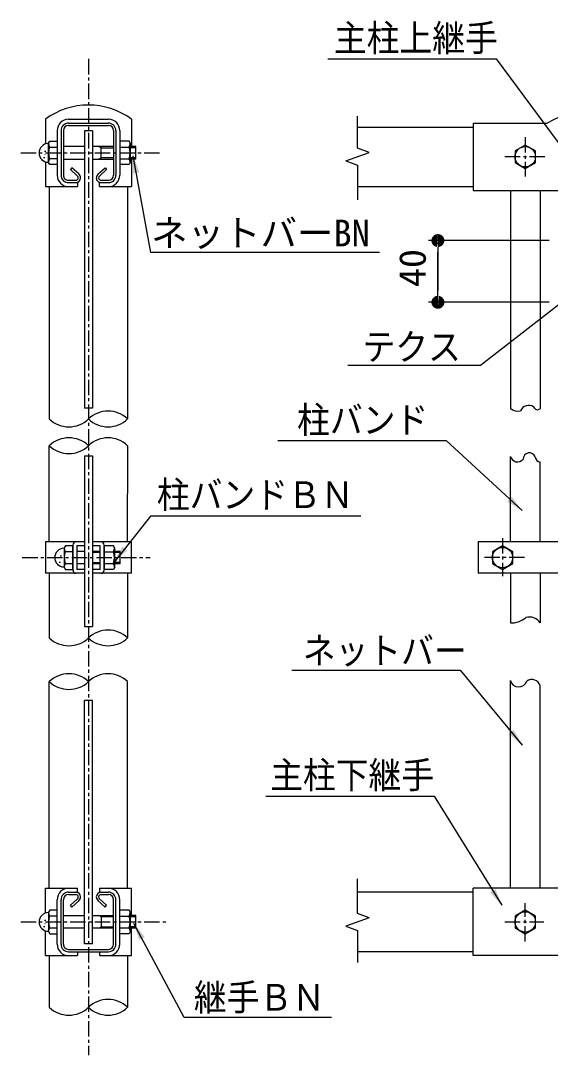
# Model space of a CAD drawing. Units: millimetres, scale not verified. Extents: x -5011 to 5012, y -3543 to 3544.
# Drawn here: x 1636 to 2494, y 307 to 1984 of the extents above; entities that cross this region are included whole.
import ezdxf
from ezdxf.enums import TextEntityAlignment as Align

# ---------------------------------------------------------------- set-up
doc = ezdxf.new("R2010")
doc.units = ezdxf.units.MM
doc.header["$LTSCALE"] = 20
doc.header["$PDMODE"] = 32
doc.header["$PDSIZE"] = 10
doc.linetypes.add('USER2', pattern=[2, 1.25, -0.25, 0.25, -0.25])
doc.linetypes.add('USER4', pattern=[0.26, 0.01, -0.25])
doc.layers.add('0-0_5寸法', color=1, linetype='Continuous', lineweight=25)
doc.layers.add('0-2_7詳細', color=7, linetype='Continuous', lineweight=25)
doc.layers.add('0-1_DEFPOINTS', color=7, linetype='Continuous')
doc.styles.add('ＭＳ ゴシック', font='')
doc.styles.get('ＭＳ ゴシック').set_extended_font_data('MS Gothic')

# ---------------------------------------------------------------- blocks, each defined once
blk = doc.blocks.new('M1')
at = {"layer": '0-0_5寸法'}
blk.add_line((-7, 0), (-54.01, 0), dxfattribs=at)
for points in [[(7, 0), (-7, 0), (-6.94, 0.88)], [(0, 0), (-6.94, -0.88), (-7, 0)], [(0, 0), (-7, 0), (7, 0)], [(6.94, 0.88), (-6.94, 0.88), (-6.78, 1.74)], [(7, 0), (-6.94, 0.88), (6.94, 0.88)], [(0, 0), (-6.78, -1.74), (-6.94, -0.88)], [(6.51, 2.58), (-6.78, 1.74), (-6.51, 2.58)], [(6.78, 1.74), (-6.78, 1.74), (6.51, 2.58)], [(6.94, 0.88), (-6.78, 1.74), (6.78, 1.74)], [(0, 0), (-6.51, -2.58), (-6.78, -1.74)], [(6.51, 2.58), (-6.51, 2.58), (-6.13, 3.37)], [(0, 0), (-6.13, -3.37), (-6.51, -2.58)], [(6.13, 3.37), (-6.13, 3.37), (-5.66, 4.11)], [(6.51, 2.58), (-6.13, 3.37), (6.13, 3.37)], [(0, 0), (-5.66, -4.11), (-6.13, -3.37)], [(5.66, 4.11), (-5.66, 4.11), (-5.1, 4.79)], [(6.13, 3.37), (-5.66, 4.11), (5.66, 4.11)], [(0, 0), (-5.1, -4.79), (-5.66, -4.11)], [(5.1, 4.79), (-5.1, 4.79), (-4.46, 5.39)], [(5.66, 4.11), (-5.1, 4.79), (5.1, 4.79)], [(0, 0), (-4.46, -5.39), (-5.1, -4.79)], [(3.75, 5.91), (-4.46, 5.39), (-3.75, 5.91)], [(4.46, 5.39), (-4.46, 5.39), (3.75, 5.91)], [(5.1, 4.79), (-4.46, 5.39), (4.46, 5.39)], [(0, 0), (-3.75, -5.91), (-4.46, -5.39)], [(3.75, 5.91), (-3.75, 5.91), (-2.98, 6.33)], [(0, 0), (-2.98, -6.33), (-3.75, -5.91)], [(2.98, 6.33), (-2.98, 6.33), (-2.16, 6.66)], [(3.75, 5.91), (-2.98, 6.33), (2.98, 6.33)], [(0, 0), (-2.16, -6.66), (-2.98, -6.33)], [(2.16, 6.66), (-2.16, 6.66), (-1.31, 6.88)], [(2.98, 6.33), (-2.16, 6.66), (2.16, 6.66)], [(0, 0), (-1.31, -6.88), (-2.16, -6.66)], [(1.31, 6.88), (-1.31, 6.88), (-0.44, 6.99)], [(2.16, 6.66), (-1.31, 6.88), (1.31, 6.88)], [(0, 0), (-0.44, -6.99), (-1.31, -6.88)], [(1.31, 6.88), (-0.44, 6.99), (0.44, 6.99)], [(0, 0), (0.44, -6.99), (-0.44, -6.99)], [(6.94, -0.88), (0, 0), (7, 0)], [(6.78, -1.74), (0, 0), (6.94, -0.88)], [(6.51, -2.58), (0, 0), (6.78, -1.74)], [(6.13, -3.37), (0, 0), (6.51, -2.58)], [(5.66, -4.11), (0, 0), (6.13, -3.37)], [(5.1, -4.79), (0, 0), (5.66, -4.11)], [(4.46, -5.39), (0, 0), (5.1, -4.79)], [(3.75, -5.91), (0, 0), (4.46, -5.39)], [(2.98, -6.33), (0, 0), (3.75, -5.91)], [(2.16, -6.66), (0, 0), (2.98, -6.33)], [(1.31, -6.88), (0, 0), (2.16, -6.66)], [(0.44, -6.99), (0, 0), (1.31, -6.88)]]:
    blk.add_solid(points, dxfattribs=at)

msp = doc.modelspace()

# ---------------------------------------------------------------- linework, layer by layer
at = {"layer": '0-0_5寸法'}
for p, q in [((2491.89, 1627.96), (2296.65, 1627.96)), ((2311.65, 1557.96), (2311.65, 1597.96)), ((2491.89, 1527.96), (2296.65, 1527.96))]:
    msp.add_line(p, q, dxfattribs=at)
for points in [[(2133.49, 1922.57), (2405.92, 1922.57), (2517.17, 1772.53)], [(2216.86, 1608.75), (1846.86, 1608.75), (1817.72, 1765.24)], [(2165.91, 1426.18), (2380.49, 1426.18), (2571.26, 1574.28)], [(2052.47, 1303.85), (2324.9, 1303.85), (2447.99, 1190.09)], [(2186.93, 1181.23), (1846.19, 1181.23), (1787.1, 1106.84)], [(2075.08, 931.56), (2347.51, 931.56), (2448.09, 810.16)], [(2032.99, 726.95), (2305.43, 726.95), (2415.17, 550.27)], [(2139.42, 368.19), (1900.73, 368.19), (1819.13, 521.02)]]:
    msp.add_lwpolyline(points, dxfattribs=at)
for points in [[(1817.36, 1767.21), (1827.97, 1738.67), (1817.73, 1736.76)], [(2449.46, 1188.73), (2423.89, 1205.26), (2430.96, 1212.92)], [(1785.86, 1105.27), (1800.44, 1132), (1808.59, 1125.52)], [(2449.36, 808.62), (2426.21, 828.4), (2434.24, 835.05)], [(2416.23, 548.57), (2395.97, 571.31), (2404.82, 576.81)], [(1818.19, 522.79), (1836.91, 498.78), (1827.72, 493.87)]]:
    msp.add_solid(points, dxfattribs=at)
at = {"layer": '0-1_DEFPOINTS'}
msp.add_point((2311.65, 1627.96), dxfattribs=at)
at = {"layer": '0-2_7詳細', "color": 1, "linetype": 'USER2'}
for p, q in [((1745.57, 1922.39), (1745.57, 307.09)), ((2453.22, 1795.57), (2453.22, 1732.07)), ((1635.8, 1770.11), (1860.94, 1770.11)), ((2485.11, 1763.82), (2418.69, 1763.82)), ((2416.39, 1145.74), (2416.39, 1083.75)), ((1638.41, 1113.99), (1845.7, 1113.99)), ((2452.19, 1113.99), (2386.08, 1113.99)), ((2453.22, 491.59), (2453.22, 553.58)), ((1635.8, 523.34), (1871.1, 523.34)), ((2420.13, 523.34), (2483.53, 523.34))]:
    msp.add_line(p, q, dxfattribs=at)
at = {"layer": '0-2_7詳細'}
for p, q in [((2181.44, 1777.83), (2181.44, 1829.81)), ((1675.72, 1824.72), (1675.72, 1784.48)), ((1713.32, 1824.72), (1777.83, 1824.72)), ((1713.32, 1818.37), (1777.83, 1818.37)), ((1713.32, 1814.56), (1777.83, 1814.56)), ((1815.42, 1824.72), (1815.42, 1780.27)), ((2181.44, 1812.08), (2368.89, 1812.08)), ((2368.89, 1818.43), (2488.78, 1818.43)), ((2368.89, 1818.43), (2368.89, 1709.21)), ((1694.77, 1806.18), (1694.77, 1734.04)), ((1701.12, 1806.18), (1701.12, 1734.04)), ((1704.93, 1806.18), (1704.93, 1734.04)), ((1739.22, 1805.67), (1739.22, 1356.5)), ((1751.92, 1805.67), (1739.22, 1805.67)), ((1751.92, 1805.67), (1751.92, 1356.5)), ((1786.21, 1806.18), (1786.21, 1734.04)), ((1790.02, 1806.18), (1790.02, 1734.04)), ((1796.37, 1806.18), (1796.37, 1734.04)), ((1680.8, 1785.78), (1682.75, 1789.16)), ((1680.8, 1754.44), (1680.8, 1785.78)), ((1682.33, 1779.63), (1694.78, 1779.63)), ((1739.22, 1780.27), (1704.93, 1780.27)), ((1786.21, 1780.27), (1751.92, 1780.27)), ((1765.89, 1759.95), (1765.89, 1780.27)), ((1811.61, 1789.16), (1796.38, 1789.16)), ((1796.38, 1789.16), (1796.38, 1751.06)), ((1796.38, 1779.63), (1811.61, 1779.63)), ((1813.52, 1785.35), (1811.61, 1789.16)), ((1813.52, 1754.87), (1813.52, 1785.35)), ((1822.09, 1780.27), (1813.52, 1780.27)), ((1822.09, 1759.95), (1822.09, 1780.27)), ((2453.22, 1782.89), (2436.71, 1773.35)), ((2469.73, 1773.35), (2453.22, 1782.89)), ((2436.71, 1773.35), (2436.71, 1754.29)), ((2469.73, 1754.29), (2469.73, 1773.35)), ((1675.72, 1755.74), (1675.72, 1715.5)), ((1682.75, 1751.06), (1680.8, 1754.44)), ((1694.77, 1760.58), (1682.33, 1760.58)), ((1694.77, 1751.06), (1682.75, 1751.06)), ((1704.94, 1759.95), (1739.22, 1759.95)), ((1751.92, 1759.95), (1786.21, 1759.95)), ((1761.22, 1735.93), (1772.37, 1745.98)), ((1772.37, 1745.98), (1774.92, 1743.15)), ((1796.38, 1760.59), (1811.61, 1760.59)), ((1811.61, 1751.06), (1796.38, 1751.06)), ((1813.52, 1754.87), (1811.61, 1751.06)), ((1822.09, 1759.95), (1813.52, 1759.95)), ((1815.42, 1759.95), (1815.42, 1715.5)), ((2162.34, 1756.99), (2181.44, 1750.04)), ((2181.44, 1750.04), (2181.44, 1693.97)), ((2436.71, 1754.29), (2453.22, 1744.76)), ((2453.22, 1744.76), (2469.73, 1754.29)), ((1727.38, 1733.1), (1716.23, 1743.15)), ((1763.76, 1733.1), (1774.92, 1743.15)), ((1675.72, 1715.5), (1727.79, 1715.5)), ((1682.07, 1715.5), (1682.07, 1338.74)), ((1713.32, 1725.66), (1725.25, 1725.66)), ((1713.32, 1721.85), (1727.79, 1721.85)), ((1727.79, 1721.85), (1727.79, 1715.5)), ((1763.35, 1715.5), (1763.35, 1721.85)), ((1763.35, 1721.85), (1777.83, 1721.85)), ((1763.35, 1715.5), (1815.42, 1715.5)), ((1765.89, 1725.66), (1777.83, 1725.66)), ((1809.07, 1715.5), (1809.07, 1338.74)), ((2181.44, 1715.56), (2368.89, 1715.56)), ((2368.89, 1709.21), (2781.38, 1709.21)), ((2429.09, 1709.21), (2429.09, 1356.24)), ((2477.35, 1709.21), (2477.35, 1355.36)), ((1751.92, 1356.5), (1739.22, 1356.5)), ((1682.07, 1139.39), (1682.07, 1295.41)), ((1809.07, 1139.39), (1809.08, 1295.41)), ((1739.22, 1278.84), (1739.22, 1002.21)), ((1739.22, 1278.84), (1751.92, 1278.84)), ((1751.92, 1278.84), (1751.92, 1002.21)), ((2429.09, 1139.39), (2429.09, 1277.91)), ((2477.35, 1139.39), (2477.35, 1269.18)), ((1675.72, 1139.39), (1675.72, 1088.59)), ((1739.22, 1139.39), (1675.72, 1139.39)), ((1708.15, 1133.04), (1706.2, 1129.66)), ((1720.17, 1133.04), (1708.15, 1133.04)), ((1720.17, 1134.31), (1720.17, 1093.67)), ((1720.17, 1094.94), (1720.17, 1133.04)), ((1739.22, 1133.04), (1726.52, 1133.04)), ((1726.52, 1133.04), (1726.52, 1094.94)), ((1726.52, 1124.15), (1739.22, 1124.15)), ((1815.42, 1139.39), (1751.92, 1139.39)), ((1764.62, 1133.04), (1751.92, 1133.04)), ((1751.92, 1124.15), (1764.62, 1124.15)), ((1764.62, 1094.94), (1764.62, 1133.04)), ((1770.97, 1134.31), (1770.97, 1093.67)), ((1786.21, 1133.04), (1770.98, 1133.04)), ((1770.98, 1094.94), (1770.98, 1133.04)), ((1788.12, 1129.23), (1786.21, 1133.04)), ((1788.12, 1098.75), (1788.12, 1129.23)), ((1796.69, 1124.14), (1788.12, 1124.14)), ((1796.69, 1103.82), (1796.69, 1124.14)), ((1815.42, 1088.59), (1815.42, 1139.39)), ((2773.26, 1139.39), (2377.02, 1139.39)), ((2377.02, 1139.39), (2377.02, 1088.59)), ((2416.39, 1133.05), (2399.88, 1123.52)), ((2432.9, 1123.52), (2416.39, 1133.05)), ((1720.17, 1123.51), (1707.73, 1123.51)), ((1770.98, 1123.5), (1786.21, 1123.5)), ((2399.88, 1123.52), (2399.88, 1104.46)), ((2432.9, 1104.46), (2432.9, 1123.52)), ((1707.73, 1104.46), (1720.17, 1104.46)), ((1708.15, 1094.94), (1720.17, 1094.94)), ((1739.22, 1103.83), (1726.52, 1103.83)), ((1739.22, 1094.94), (1726.52, 1094.94)), ((1764.62, 1103.83), (1751.92, 1103.83)), ((1764.62, 1094.94), (1751.92, 1094.94)), ((1770.98, 1104.47), (1786.21, 1104.47)), ((1786.21, 1094.94), (1770.98, 1094.94)), ((1788.12, 1098.75), (1786.21, 1094.94)), ((1796.69, 1103.83), (1788.12, 1103.83)), ((2399.88, 1104.46), (2416.39, 1094.93)), ((2416.39, 1094.93), (2432.9, 1104.46)), ((1739.22, 1088.59), (1675.72, 1088.59)), ((1682.07, 1088.59), (1682.07, 983.79)), ((1815.42, 1088.59), (1751.92, 1088.59)), ((1809.07, 1088.59), (1809.07, 983.79)), ((2773.26, 1088.59), (2377.02, 1088.59)), ((2429.09, 1088.59), (2429.09, 1008.25)), ((2477.34, 1088.59), (2477.34, 1008.25)), ((1739.22, 1002.21), (1751.92, 1002.21)), ((1682.07, 577.95), (1682.07, 912.99)), ((1809.07, 577.95), (1809.07, 912.99)), ((2429.09, 577.95), (2429.09, 914.61)), ((2477.35, 577.95), (2477.35, 905.88)), ((1739.22, 487.78), (1739.22, 882.54)), ((1751.92, 882.54), (1739.22, 882.54)), ((1751.92, 487.78), (1751.92, 882.54)), ((2181.44, 537.08), (2181.44, 593.14)), ((1675.72, 537.71), (1675.72, 577.95)), ((1675.72, 577.95), (1727.79, 577.95)), ((1713.32, 571.6), (1727.79, 571.6)), ((1727.79, 571.6), (1727.79, 577.95)), ((1763.35, 577.95), (1763.35, 571.6)), ((1763.35, 577.95), (1815.42, 577.95)), ((1763.35, 571.6), (1777.83, 571.6)), ((1815.42, 533.5), (1815.42, 577.95)), ((2368.89, 571.6), (2181.44, 571.6)), ((2368.89, 468.73), (2368.89, 577.95)), ((2781.38, 577.95), (2368.89, 577.95)), ((1694.77, 487.27), (1694.77, 559.41)), ((1701.12, 487.27), (1701.12, 559.41)), ((1704.93, 487.27), (1704.93, 559.41)), ((1713.32, 567.79), (1725.25, 567.79)), ((1727.38, 560.35), (1716.23, 550.3)), ((1761.22, 557.52), (1772.37, 547.47)), ((1763.76, 560.35), (1774.92, 550.3)), ((1765.89, 567.79), (1777.83, 567.79)), ((1786.21, 487.27), (1786.21, 559.41)), ((1790.02, 487.27), (1790.02, 559.41)), ((1796.37, 487.27), (1796.37, 559.41)), ((1682.75, 542.39), (1680.8, 539.01)), ((1680.8, 539.01), (1680.8, 507.67)), ((1694.77, 542.39), (1682.75, 542.39)), ((1694.77, 504.29), (1694.77, 542.39)), ((1772.37, 547.47), (1774.92, 550.3)), ((1796.38, 504.29), (1796.38, 542.39)), ((1811.61, 542.39), (1796.38, 542.39)), ((1813.52, 538.58), (1811.61, 542.39)), ((1813.52, 508.1), (1813.52, 538.58)), ((2200.53, 530.13), (2181.44, 537.08)), ((2453.22, 542.41), (2436.71, 532.87)), ((2469.73, 532.87), (2453.22, 542.41)), ((1694.77, 532.87), (1682.33, 532.87)), ((1704.94, 533.5), (1739.22, 533.5)), ((1751.92, 533.5), (1786.21, 533.5)), ((1765.89, 533.5), (1765.89, 513.18)), ((1796.38, 532.86), (1811.61, 532.86)), ((1822.09, 533.5), (1813.52, 533.5)), ((1822.09, 513.18), (1822.09, 533.5)), ((2436.71, 532.87), (2436.71, 513.81)), ((2469.73, 513.81), (2469.73, 532.87)), ((1675.72, 468.73), (1675.72, 508.97)), ((1680.8, 507.67), (1682.75, 504.29)), ((1682.33, 513.82), (1694.78, 513.82)), ((1682.75, 504.29), (1694.77, 504.29)), ((1739.22, 513.18), (1704.93, 513.18)), ((1786.21, 513.18), (1751.92, 513.18)), ((1796.38, 513.82), (1811.61, 513.82)), ((1811.61, 504.29), (1796.38, 504.29)), ((1813.52, 508.1), (1811.61, 504.29)), ((1822.09, 513.18), (1813.52, 513.18)), ((1815.42, 468.73), (1815.42, 513.18)), ((2436.71, 513.81), (2453.22, 504.28)), ((2453.22, 504.28), (2469.73, 513.81)), ((1751.92, 487.78), (1739.22, 487.78)), ((1713.32, 478.89), (1777.83, 478.89)), ((1713.32, 475.08), (1777.83, 475.08)), ((1727.79, 475.08), (1727.79, 468.73)), ((2368.89, 475.08), (2181.44, 475.08)), ((1675.72, 468.73), (1727.79, 468.73)), ((1682.07, 468.73), (1682.07, 384.91)), ((1809.07, 468.73), (1809.07, 384.91)), ((2678.36, 468.73), (2368.89, 468.73))]:
    msp.add_line(p, q, dxfattribs=at)
at = {"layer": '0-2_7詳細', "color": 4}
for p, q in [((1762.37, 1780.27), (1765.89, 1778.24)), ((1765.89, 1778.24), (1786.21, 1778.24)), ((1822.09, 1778.24), (1813.52, 1778.24)), ((1765.89, 1761.98), (1762.37, 1759.95)), ((1786.21, 1761.98), (1765.89, 1761.98)), ((1822.09, 1761.98), (1813.52, 1761.98)), ((1764.62, 1122.11), (1751.92, 1122.11)), ((1796.69, 1122.11), (1788.12, 1122.11)), ((1751.92, 1105.86), (1764.62, 1105.86)), ((1796.69, 1105.86), (1788.12, 1105.86)), ((1765.89, 531.47), (1762.37, 533.5)), ((1786.21, 531.47), (1765.89, 531.47)), ((1822.09, 531.47), (1813.52, 531.47)), ((1762.37, 513.18), (1765.89, 515.21)), ((1765.89, 515.21), (1786.21, 515.21)), ((1822.09, 515.21), (1813.52, 515.21))]:
    msp.add_line(p, q, dxfattribs=at)
at = {"layer": '0-2_7詳細'}
for points in [[(1682.75, 1789.16), (1694.77, 1789.16), (1694.77, 1751.06)], [(2162.34, 1756.99), (2200.53, 1770.89), (2181.44, 1777.83)], [(1729.93, 1735.93), (1718.77, 1745.98), (1716.23, 1743.15)], [(1706.2, 1129.66), (1706.2, 1098.32), (1708.15, 1094.94)], [(1729.93, 557.52), (1718.77, 547.47), (1716.23, 550.3)], [(2200.53, 530.13), (2162.34, 516.23), (2181.44, 509.28), (2181.44, 457.3)], [(1763.35, 475.08), (1763.35, 468.73), (1815.42, 468.73)]]:
    msp.add_lwpolyline(points, dxfattribs=at)
for centre in [(2453.22, 1763.82), (2416.39, 1113.99), (2453.22, 523.34)]:
    msp.add_circle(centre, 16.51, dxfattribs=at)
for centre, radius, start, end in [((1745.57, 1729.43), 118.15, 53.75655, 126.24377), ((2575.14, 1666.74), 174.55, 60.34702, 119.65307), ((1713.32, 1806.18), 18.54, 90, 179.99992), ((1713.32, 1806.18), 12.19, 90, 179.99992), ((1713.32, 1806.18), 8.38, 90, 179.99992), ((1777.83, 1806.18), 18.54, 0, 90), ((1777.83, 1806.18), 12.19, 0, 90), ((1777.83, 1806.18), 8.38, 0, 90), ((1680.8, 1770.11), 15.24, 91.99591, 268.00409), ((1711.28, 1770.11), 30.48, 161.78996, 198.21004), ((1710.99, 1790.01), 30.48, 187.98057, 199.90979), ((1782.95, 1790), 30.48, 340.09167, 352.0206), ((1782.66, 1770.1), 30.48, 341.79004, 18.20996), ((1710.99, 1750.2), 30.48, 160.09125, 172.02051), ((1782.96, 1750.21), 30.48, 7.97941, 19.90831), ((1713.32, 1734.04), 18.54, 179.99992, 270), ((1713.32, 1734.04), 12.19, 179.99992, 270), ((1713.32, 1734.04), 8.38, 179.99992, 270), ((1725.25, 1729.47), 3.81, 270, 359.48416), ((1725.25, 1729.47), 7.62, 270, 359.48419), ((1723.98, 1729.33), 5.08, 0, 48.00107), ((1723.98, 1729.33), 8.89, 0, 48.00052), ((1767.16, 1729.33), 8.89, 131.9994, 179.99992), ((1765.89, 1729.47), 7.62, 179.99992, 270), ((1767.16, 1729.33), 5.08, 131.99885, 179.99992), ((1765.89, 1729.47), 3.81, 180.99672, 270), ((1777.83, 1734.04), 18.54, 270, 0), ((1777.83, 1734.04), 12.19, 270, 0), ((1777.83, 1734.04), 8.38, 270, 0), ((2458.68, 1346.18), 14.59, 56.63929, 155.99524), ((1777.32, 1305.4), 46.04, 46.39831, 133.60059), ((2440.92, 1368.79), 17.25, 226.69185, 284.88531), ((2473.06, 1360.49), 6.68, 198.49332, 309.85217), ((1713.82, 1372.08), 46.04, 226.39641, 313.60367), ((1777.32, 1372.08), 46.04, 226.39841, 313.60165), ((1713.82, 1262.07), 46.04, 46.39581, 133.60309), ((1713.82, 1328.75), 46.04, 226.39839, 313.60068), ((1777.32, 1262.07), 46.04, 46.39781, 133.60109), ((2440.55, 1281.16), 11.91, 195.81482, 320.01285), ((2459.84, 1273.58), 10.17, 20.92017, 180.40944), ((2477.71, 1277.55), 8.38, 182.32166, 267.50342), ((1706.2, 1113.99), 15.24, 91.99591, 268.00409), ((1736.39, 1133.89), 30.48, 187.97949, 199.90875), ((1725.25, 1134.31), 5.08, 90, 179.99992), ((1765.89, 1134.31), 5.08, 0, 90), ((1757.55, 1133.88), 30.48, 340.09167, 352.0206), ((1736.68, 1113.99), 30.48, 161.78996, 198.21004), ((1757.26, 1113.98), 30.48, 341.79004, 18.20996), ((1736.39, 1094.08), 30.48, 160.09021, 172.01942), ((1725.25, 1093.67), 5.08, 179.99992, 270), ((1765.89, 1093.67), 5.08, 270, 0), ((1757.56, 1094.09), 30.48, 7.97941, 19.90831), ((2431.33, 1042.67), 34.49, 266.26294, 311.45776), ((2459.88, 996.66), 20.96, 33.55868, 105.80518), ((1777.32, 950.45), 46.04, 46.39831, 133.60059), ((1713.82, 1017.13), 46.04, 226.39641, 313.60367), ((1777.32, 1017.13), 46.04, 226.39841, 313.60165), ((1713.82, 879.66), 46.04, 46.39634, 133.60359), ((1777.32, 879.66), 46.04, 46.39833, 133.60159), ((1713.82, 946.33), 46.04, 226.39839, 313.60068), ((2442.48, 918.02), 13.82, 194.2813, 342.34341), ((2463.73, 902.32), 14.07, 14.65453, 125.09435), ((1713.32, 559.41), 18.54, 90, 179.99992), ((1713.32, 559.41), 12.19, 90, 179.99992), ((1725.25, 563.98), 7.62, 0.51581, 90), ((1765.89, 563.98), 7.62, 90, 179.99992), ((1777.83, 559.41), 18.54, 0, 90), ((1777.83, 559.41), 12.19, 0, 90), ((1713.32, 559.41), 8.38, 90, 179.99992), ((1725.25, 563.98), 3.81, 0.51585, 90), ((1723.98, 564.13), 5.08, 311.99893, 0), ((1723.98, 564.13), 8.89, 311.99948, 0), ((1767.16, 564.13), 8.89, 179.99992, 228.0006), ((1765.89, 563.98), 3.81, 90, 179.00328), ((1767.16, 564.13), 5.08, 179.99992, 228.00115), ((1777.83, 559.41), 8.38, 0, 90), ((1680.8, 523.34), 15.24, 91.99591, 268.00409), ((1710.99, 543.25), 30.48, 187.97949, 199.90875), ((1782.95, 543.24), 30.48, 340.09167, 352.0206), ((1711.28, 523.34), 30.48, 161.78996, 198.21004), ((1782.66, 523.33), 30.48, 341.79004, 18.20996), ((1710.99, 503.44), 30.48, 160.09021, 172.01942), ((1782.96, 503.45), 30.48, 7.97941, 19.90831), ((1713.32, 487.27), 18.54, 179.99992, 270), ((1713.32, 487.27), 12.19, 179.99992, 270), ((1713.32, 487.27), 8.38, 179.99992, 270), ((1777.83, 487.27), 18.54, 270, 0), ((1777.83, 487.27), 12.19, 270, 0), ((1777.83, 487.27), 8.38, 270, 0), ((1777.32, 351.57), 46.04, 46.39831, 133.60059), ((1713.82, 418.25), 46.04, 226.39641, 313.60367), ((1777.32, 418.25), 46.04, 226.39841, 313.60165)]:
    msp.add_arc(centre, radius, start, end, dxfattribs=at)
at = {"layer": '0-2_7詳細', "linetype": 'USER4'}
for centre in [(1659.21, 1770.11), (1684.61, 1113.99), (1659.21, 523.34)]:
    msp.add_arc(centre, 16.51, 315.26822, 44.73178, dxfattribs=at)

# ---------------------------------------------------------------- block references
at = {"layer": '0-0_5寸法', "xscale": 1.5, "yscale": 1.5}
for p, rotation in [((2311.65, 1627.96), 90), ((2311.65, 1527.96), 270)]:
    msp.add_blockref('M1', p, dxfattribs=dict(at, rotation=rotation))

# ---------------------------------------------------------------- texts
at = {"layer": '0-0_5寸法', "color": 3, "style": 'ＭＳ ゴシック', "width": 0.9}
for s, p in [('主柱上継手', (2143.22, 1921.78)), ('テクス', (2189.54, 1421.13)), ('柱バンド', (2083.59, 1302.74)), ('柱バンドＢＮ', (1856.39, 1181.35)), ('ネットバー', (2092.71, 928.63)), ('主柱下継手', (2039.92, 726.78)), ('継手ＢＮ', (1916.3, 366.47))]:
    msp.add_text(s, height=43.26, dxfattribs=at).set_placement(p, align=Align.BOTTOM_LEFT)
at = {"layer": '0-0_5寸法', "color": 3, "style": 'ＭＳ ゴシック'}
msp.add_text('ネットバーBN', height=43.3, dxfattribs=at).set_placement((1847.1, 1605.66), align=Align.BOTTOM_LEFT)
at = {"layer": '0-0_5寸法', "color": 3, "style": 'ＭＳ ゴシック', "width": 1.05}
msp.add_text('40', height=43.26, rotation=90, dxfattribs=at).set_placement((2304.98, 1552.46), align=Align.BOTTOM_LEFT)

doc.saveas('drawing.dxf')
